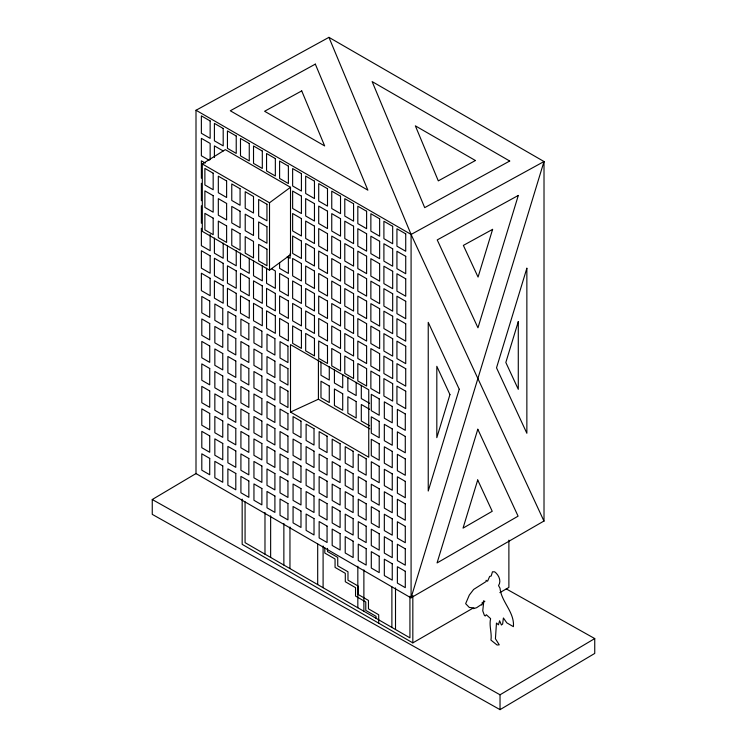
<?xml version="1.0" encoding="UTF-8"?>
<svg xmlns="http://www.w3.org/2000/svg" width="747" height="747" viewBox="0 0 747 747"><rect width="100%" height="100%" fill="white"/><g stroke="black" fill="none" stroke-linecap="round" stroke-linejoin="round"><path stroke-width="1.12" d="M196.003 110.276L328.932 37.35L411.083 234.418L411.083 597.917L196.003 473.561M269.518 270.171L269.518 202.773L290.508 187.282L225.323 149.643L202.306 163.966L202.306 231.365L269.518 270.171L290.508 254.718L290.508 187.282M506.27 588.897L594.743 638.573L594.743 653.429L500.032 709.65L152.257 514.366L152.257 499.519L196.125 473.477M500.032 709.65L500.032 694.794L594.743 638.573M544.012 520.995L411.083 597.74L544.012 161.529L328.932 37.35M242.168 499.108L242.168 544.348L412.83 642.878L473.869 607.647M481.871 603.025L484.868 601.288M499.874 592.623L508.884 587.422L508.884 540.146M290.508 412.064L368.738 457.22L368.738 389.794L290.508 344.628L290.508 412.064L318.409 399.215L369.821 428.899M152.257 499.519L500.032 694.794M411.083 234.418L196.003 110.239L196.003 473.747M223.194 150.95L214.408 145.88L214.408 157.486M209.179 160.269L201.373 155.759L201.373 138.354L210.15 143.424L210.15 159.671M205.276 163.079L201.373 160.829L201.373 178.234M202.306 163.966L269.518 202.773M287.221 256.623L290.107 258.285L290.107 253.793M271.441 268.715L275.344 270.974L275.344 288.379L266.558 283.309L266.558 268.22M369.597 403.333L361.305 398.543L361.305 385.331M369.597 409.281L361.305 404.491L361.305 421.019L369.597 425.809M412.83 595.602L412.83 642.878M409.926 596.227L409.926 637.845L245.072 542.667L245.072 501.835M395.508 587.898L395.508 629.525M391.886 586.965L391.886 627.433M378.701 623.175L378.701 614.753L368.458 608.842L368.458 600.429L358.224 594.519L358.224 586.096L347.981 580.186L347.981 571.772L337.737 565.862L337.737 557.439L327.503 551.529L327.503 548.373M376.021 618.273L376.021 616.303L365.778 610.392L365.778 601.979L355.535 596.069L355.535 587.646L345.301 581.736L345.301 573.322L335.058 567.403L335.058 558.989L324.814 553.079L324.814 547.812M363.882 569.858L363.882 611.261M357.832 566.198L357.832 607.769M356.16 382.361L356.16 395.574L347.859 390.784L347.859 377.571M342.714 374.592L342.714 387.814L334.423 383.024L334.423 369.802M329.278 366.833L329.278 380.055L320.977 375.265L320.977 362.043M323.096 545.982L323.096 587.712M318.409 359.709L318.409 399.215M317.69 544.021L317.69 584.593M289.957 526.999L289.957 568.579M288.379 256.016L288.379 273.43L279.602 268.36L279.602 262.552M283.86 523.479L283.86 565.068M270.638 515.813L270.638 557.43M264.98 512.535L264.98 554.162M262.309 265.764L262.309 280.853L253.522 275.783L253.522 260.694M249.265 258.238L249.265 273.327L240.487 268.257L240.487 253.168M236.229 250.712L236.229 265.801L227.443 260.731L227.443 245.642M223.194 243.186L223.194 258.266L214.408 253.196L214.408 238.106M210.15 234.493L210.15 250.74L201.373 245.67L201.373 228.265M201.373 183.304L201.373 200.719M201.373 205.78L201.373 223.194M483.823 600.98L482.749 610.831L484.439 615.491L485.289 615.976L486.334 614.725L490.611 618.637C488.921 625.855 492.049 632.998 490.947 640.104L497.054 645.006L499.239 644.838L495.42 638.741L496.466 623.045L498.445 624.8L499.622 620.757L501.414 625.006L502.647 624.016L503.394 617.974L506.821 622.858L513.404 626.658C514.692 612.148 501.237 601.793 500.032 588.216L498.538 585.611C501.629 580.961 498.707 574.845 494.682 571.838L492.46 571.81L491.19 576.021L489.649 576.441L487.604 581.175L486.11 580.316L486.11 581.539L473.654 589.43L469.312 595.07L465.642 603.669L469.312 607.46L472.057 607.722L473.654 608.646L476.661 607.675L481.059 604.725L481.694 605.098L483.823 600.98M492.609 229.357L478.061 277.09L463.364 245.399L492.609 229.357M449.937 394.612L436.818 437.658L436.818 366.31L449.937 394.612M459.246 389.252L428.236 491.022L428.236 322.359L459.246 389.252M518.306 195.443L477.968 327.812L437.228 239.927L518.306 195.443M477.8 429.254L437.06 562.939L518.082 516.158L477.8 429.254M526.859 268.248L496.522 367.823L526.859 433.269L526.859 268.248M518.287 321.602L505.831 362.463L518.287 389.318L518.287 321.602M477.707 479.976L463.037 528.138L492.226 511.284L477.707 479.976M315.327 64.121L230.3 110.771L367.869 190.168L315.327 64.121M301.723 90.901L264.606 111.266L324.656 145.926L301.723 90.901M475.419 160.521L438.302 180.877L415.36 125.851L475.419 160.521M509.715 161.025L424.698 207.647L372.146 81.6L509.715 161.025M544.012 161.529L411.083 234.455L544.012 521.173L544.012 161.529M210.15 120.939L201.373 115.869L201.373 133.283L210.15 138.354L210.15 120.939M223.194 128.475L214.408 123.395L214.408 140.81L223.194 145.88L223.194 128.475M236.229 136.001L227.443 130.93L227.443 148.336L236.229 153.406L236.229 136.001M249.265 143.527L240.487 138.456L240.487 155.862L249.265 160.932L249.265 143.527M262.309 151.053L253.522 145.982L253.522 163.388L262.309 168.458L262.309 151.053M275.344 158.579L266.558 153.508L266.558 170.923L275.344 175.993L275.344 158.579M288.379 166.105L279.602 161.035L279.602 178.449L288.379 183.519L288.379 166.105M301.414 173.631L292.637 168.561L292.637 185.975L301.414 191.045L301.414 173.631M314.459 181.157L305.672 176.087L305.672 193.501L314.459 198.571L314.459 181.157M327.494 188.692L318.708 183.622L318.708 201.027L327.494 206.097L327.494 188.692M340.529 196.218L331.752 191.148L331.752 208.553L340.529 213.623L340.529 196.218M353.574 203.744L344.787 198.674L344.787 216.079L353.574 221.149L353.574 203.744M366.609 211.27L357.822 206.2L357.822 223.614L366.609 228.685L366.609 211.27M379.644 218.796L370.867 213.726L370.867 231.14L379.644 236.211L379.644 218.796M392.679 226.322L383.902 221.252L383.902 238.666L392.679 243.737L392.679 226.322M405.724 233.848L396.937 228.778L396.937 246.193L405.724 251.263L405.724 233.848M301.414 196.116L292.637 191.045L292.637 208.45L301.414 213.521L301.414 196.116M314.459 203.642L305.672 198.571L305.672 215.976L314.459 221.047L314.459 203.642M327.494 211.168L318.708 206.097L318.708 223.502L327.494 228.573L327.494 211.168M340.529 218.694L331.752 213.623L331.752 231.038L340.529 236.108L340.529 218.694M353.574 226.22L344.787 221.149L344.787 238.564L353.574 243.634L353.574 226.22M366.609 233.746L357.822 228.675L357.822 246.09L366.609 251.16L366.609 233.746M379.644 241.272L370.867 236.201L370.867 253.616L379.644 258.686L379.644 241.272M392.679 248.807L383.902 243.737L383.902 261.142L392.679 266.212L392.679 248.807M405.724 256.333L396.937 251.263L396.937 268.668L405.724 273.738L405.724 256.333M301.414 218.591L292.637 213.521L292.637 230.926L301.414 235.996L301.414 218.591M314.459 226.117L305.672 221.047L305.672 238.461L314.459 243.531L314.459 226.117M327.494 233.643L318.708 228.573L318.708 245.987L327.494 251.057L327.494 233.643M340.529 241.169L331.752 236.099L331.752 253.513L340.529 258.583L340.529 241.169M353.574 248.695L344.787 243.625L344.787 261.039L353.574 266.109L353.574 248.695M366.609 256.23L357.822 251.16L357.822 268.565L366.609 273.635L366.609 256.23M379.644 263.756L370.867 258.686L370.867 276.091L379.644 281.161L379.644 263.756M392.679 271.282L383.902 266.212L383.902 283.617L392.679 288.687L392.679 271.282M405.724 278.808L396.937 273.738L396.937 291.153L405.724 296.223L405.724 278.808M213.175 173.211L204.883 168.42L204.883 184.948L213.175 189.738L213.175 173.211M226.621 180.97L218.32 176.18L218.32 192.707L226.621 197.497L226.621 180.97M240.067 188.739L231.766 183.949L231.766 200.467L240.067 205.257L240.067 188.739M253.504 196.498L245.212 191.708L245.212 208.236L253.504 213.026L253.504 196.498M266.95 204.258L258.649 199.468L258.649 215.995L266.95 220.785L266.95 204.258M301.414 241.066L292.637 235.996L292.637 253.41L301.414 258.481L301.414 241.066M314.459 248.592L305.672 243.522L305.672 260.936L314.459 266.007L314.459 248.592M327.494 256.118L318.708 251.048L318.708 268.462L327.494 273.533L327.494 256.118M340.529 263.654L331.752 258.583L331.752 275.988L340.529 281.059L340.529 263.654M353.574 271.18L344.787 266.109L344.787 283.515L353.574 288.585L353.574 271.18M366.609 278.706L357.822 273.635L357.822 291.041L366.609 296.111L366.609 278.706M379.644 286.232L370.867 281.161L370.867 298.576L379.644 303.646L379.644 286.232M392.679 293.758L383.902 288.687L383.902 306.102L392.679 311.172L392.679 293.758M405.724 301.284L396.937 296.214L396.937 313.628L405.724 318.698L405.724 301.284M213.175 195.677L204.883 190.887L204.883 207.414L213.175 212.204L213.175 195.677M226.621 203.445L218.32 198.646L218.32 215.173L226.621 219.963L226.621 203.445M240.067 211.205L231.766 206.415L231.766 222.933L240.067 227.723L240.067 211.205M253.504 218.964L245.212 214.174L245.212 230.702L253.504 235.492L253.504 218.964M266.95 226.724L258.649 221.934L258.649 238.461L266.95 243.251L266.95 226.724M301.414 263.551L292.637 258.471L292.637 275.886L301.414 280.956L301.414 263.551M314.459 271.077L305.672 266.007L305.672 283.412L314.459 288.482L314.459 271.077M327.494 278.603L318.708 273.533L318.708 290.938L327.494 296.008L327.494 278.603M340.529 286.129L331.752 281.059L331.752 298.464L340.529 303.534L340.529 286.129M353.574 293.655L344.787 288.585L344.787 305.999L353.574 311.069L353.574 293.655M366.609 301.181L357.822 296.111L357.822 313.525L366.609 318.595L366.609 301.181M379.644 308.707L370.867 303.637L370.867 321.051L379.644 326.122L379.644 308.707M392.679 316.233L383.902 311.163L383.902 328.577L392.679 333.648L392.679 316.233M405.724 323.768L396.937 318.698L396.937 336.103L405.724 341.174L405.724 323.768M213.175 218.143L204.883 213.353L204.883 229.88L213.175 234.67L213.175 218.143M226.621 225.911L218.32 221.121L218.32 237.639L226.621 242.43L226.621 225.911M240.067 233.671L231.766 228.881L231.766 245.399L240.067 250.198L240.067 233.671M253.504 241.43L245.212 236.64L245.212 253.168L253.504 257.958L253.504 241.43M266.95 249.19L258.649 244.4L258.649 260.927L266.95 265.717L266.95 249.19M288.379 278.5L279.602 273.43L279.602 290.835L288.379 295.905L288.379 278.5M301.414 286.026L292.637 280.956L292.637 298.361L301.414 303.431L301.414 286.026M314.459 293.552L305.672 288.482L305.672 305.887L314.459 310.957L314.459 293.552M327.494 301.078L318.708 296.008L318.708 313.423L327.494 318.493L327.494 301.078M340.529 308.604L331.752 303.534L331.752 320.949L340.529 326.019L340.529 308.604M353.574 316.13L344.787 311.06L344.787 328.475L353.574 333.545L353.574 316.13M366.609 323.656L357.822 318.586L357.822 336.001L366.609 341.071L366.609 323.656M379.644 331.192L370.867 326.122L370.867 343.527L379.644 348.597L379.644 331.192M392.679 338.718L383.902 333.648L383.902 351.053L392.679 356.123L392.679 338.718M405.724 346.244L396.937 341.174L396.937 358.579L405.724 363.649L405.724 346.244M210.15 255.81L201.373 250.74L201.373 268.154L210.15 273.225L210.15 255.81M223.194 263.336L214.408 258.266L214.408 275.68L223.194 280.751L223.194 263.336M236.229 270.862L227.443 265.792L227.443 283.206L236.229 288.277L236.229 270.862M249.265 278.398L240.487 273.318L240.487 290.732L249.265 295.803L249.265 278.398M262.309 285.924L253.522 280.853L253.522 298.258L262.309 303.329L262.309 285.924M275.344 293.45L266.558 288.379L266.558 305.784L275.344 310.855L275.344 293.45M288.379 300.976L279.602 295.905L279.602 313.31L288.379 318.381L288.379 300.976M301.414 308.502L292.637 303.431L292.637 320.846L301.414 325.916L301.414 308.502M314.459 316.028L305.672 310.957L305.672 328.372L314.459 333.442L314.459 316.028M327.494 323.554L318.708 318.483L318.708 335.898L327.494 340.968L327.494 323.554M340.529 331.089L331.752 326.009L331.752 343.424L340.529 348.494L340.529 331.089M353.574 338.615L344.787 333.545L344.787 350.95L353.574 356.02L353.574 338.615M366.609 346.141L357.822 341.071L357.822 358.476L366.609 363.546L366.609 346.141M379.644 353.667L370.867 348.597L370.867 366.002L379.644 371.072L379.644 353.667M392.679 361.193L383.902 356.123L383.902 373.537L392.679 378.608L392.679 361.193M405.724 368.719L396.937 363.649L396.937 381.063L405.724 386.134L405.724 368.719M210.15 278.286L201.373 273.215L201.373 290.63L210.15 295.7L210.15 278.286M223.194 285.821L214.408 280.741L214.408 298.156L223.194 303.226L223.194 285.821M236.229 293.347L227.443 288.277L227.443 305.682L236.229 310.752L236.229 293.347M249.265 300.873L240.487 295.803L240.487 313.208L249.265 318.278L249.265 300.873M262.309 308.399L253.522 303.329L253.522 320.734L262.309 325.804L262.309 308.399M275.344 315.925L266.558 310.855L266.558 328.269L275.344 333.339L275.344 315.925M288.379 323.451L279.602 318.381L279.602 335.795L288.379 340.865L288.379 323.451M301.414 330.977L292.637 325.907L292.637 343.321L301.414 348.391L301.414 330.977M314.459 338.512L305.672 333.433L305.672 350.847L314.459 355.917L314.459 338.512M327.494 346.038L318.708 340.968L318.708 358.373L327.494 363.444L327.494 346.038M340.529 353.564L331.752 348.494L331.752 365.899L340.529 370.97L340.529 353.564M353.574 361.09L344.787 356.02L344.787 373.425L353.574 378.496L353.574 361.09M366.609 368.616L357.822 363.546L357.822 380.961L366.609 386.031L366.609 368.616M379.644 376.143L370.867 371.072L370.867 388.487L379.644 393.557L379.644 376.143M392.679 383.669L383.902 378.598L383.902 396.013L392.679 401.083L392.679 383.669M405.724 391.195L396.937 386.124L396.937 403.539L405.724 408.609L405.724 391.195M209.72 301.032L201.802 296.466L201.802 312.844L209.72 317.41L209.72 301.032M222.755 308.558L214.847 303.992L214.847 320.37L222.755 324.936L222.755 308.558M235.8 316.084L227.882 311.518L227.882 327.896L235.8 332.462L235.8 316.084M248.835 323.619L240.917 319.044L240.917 335.422L248.835 339.988L248.835 323.619M261.87 331.145L253.952 326.57L253.952 342.948L261.87 347.523L261.87 331.145M274.905 338.671L266.996 334.096L266.996 350.474L274.905 355.049L274.905 338.671M287.95 346.197L280.032 341.631L280.032 358L287.95 362.575L287.95 346.197M379.215 398.889L371.296 394.323L371.296 410.691L379.215 415.267L379.215 398.889M392.25 406.415L384.332 401.849L384.332 418.227L392.25 422.793L392.25 406.415M405.285 413.941L397.376 409.375L397.376 425.753L405.285 430.319L405.285 413.941M329.278 385.994L320.977 381.203L320.977 397.731L329.278 402.521L329.278 385.994M342.714 393.753L334.423 388.963L334.423 405.49L342.714 410.28L342.714 393.753M356.16 401.522L347.859 396.732L347.859 413.25L356.16 418.04L356.16 401.522M209.72 323.507L201.802 318.941L201.802 335.319L209.72 339.885L209.72 323.507M222.755 331.042L214.847 326.467L214.847 342.845L222.755 347.411L222.755 331.042M235.8 338.568L227.882 333.993L227.882 350.371L235.8 354.946L235.8 338.568M248.835 346.094L240.917 341.519L240.917 357.897L248.835 362.472L248.835 346.094M261.87 353.62L253.952 349.054L253.952 365.423L261.87 369.998L261.87 353.62M274.905 361.146L266.996 356.58L266.996 372.958L274.905 377.524L274.905 361.146M287.95 368.673L280.032 364.106L280.032 380.484L287.95 385.05L287.95 368.673M379.215 421.364L371.296 416.798L371.296 433.176L379.215 437.742L379.215 421.364M392.25 428.89L384.332 424.324L384.332 440.702L392.25 445.268L392.25 428.89M405.285 436.425L397.376 431.85L397.376 448.228L405.285 452.794L405.285 436.425M209.72 345.992L201.802 341.416L201.802 357.794L209.72 362.37L209.72 345.992M222.755 353.518L214.847 348.942L214.847 365.32L222.755 369.896L222.755 353.518M235.8 361.044L227.882 356.478L227.882 372.846L235.8 377.422L235.8 361.044M248.835 368.57L240.917 364.004L240.917 380.382L248.835 384.948L248.835 368.57M261.87 376.096L253.952 371.53L253.952 387.908L261.87 392.474L261.87 376.096M274.905 383.622L266.996 379.056L266.996 395.434L274.905 400L274.905 383.622M287.95 391.157L280.032 386.582L280.032 402.96L287.95 407.526L287.95 391.157M379.215 443.849L371.296 439.273L371.296 455.651L379.215 460.217L379.215 443.849M392.25 451.375L384.332 446.799L384.332 463.177L392.25 467.753L392.25 451.375M405.285 458.901L397.376 454.325L397.376 470.703L405.285 475.279L405.285 458.901M209.72 368.467L201.802 363.901L201.802 380.27L209.72 384.845L209.72 368.467M222.755 375.993L214.847 371.427L214.847 387.805L222.755 392.371L222.755 375.993M235.8 383.519L227.882 378.953L227.882 395.331L235.8 399.897L235.8 383.519M248.835 391.045L240.917 386.479L240.917 402.857L248.835 407.423L248.835 391.045M261.87 398.581L253.952 394.005L253.952 410.383L261.87 414.949L261.87 398.581M274.905 406.107L266.996 401.531L266.996 417.909L274.905 422.485L274.905 406.107M287.95 413.633L280.032 409.057L280.032 425.435L287.95 430.011L287.95 413.633M300.985 421.159L293.067 416.593L293.067 432.961L300.985 437.537L300.985 421.159M314.02 428.685L306.111 424.119L306.111 440.497L314.02 445.063L314.02 428.685M327.065 436.211L319.146 431.645L319.146 448.023L327.065 452.589L327.065 436.211M340.1 443.737L332.182 439.171L332.182 455.549L340.1 460.115L340.1 443.737M353.135 451.272L345.217 446.697L345.217 463.075L353.135 467.641L353.135 451.272M366.17 458.798L358.261 454.223L358.261 470.601L366.17 475.176L366.17 458.798M379.215 466.324L371.296 461.749L371.296 478.127L379.215 482.702L379.215 466.324M392.25 473.85L384.332 469.284L384.332 485.653L392.25 490.228L392.25 473.85M405.285 481.376L397.376 476.81L397.376 493.188L405.285 497.754L405.285 481.376M209.72 390.942L201.802 386.376L201.802 402.754L209.72 407.32L209.72 390.942M222.755 398.468L214.847 393.902L214.847 410.28L222.755 414.846L222.755 398.468M235.8 406.004L227.882 401.428L227.882 417.806L235.8 422.372L235.8 406.004M248.835 413.53L240.917 408.954L240.917 425.332L248.835 429.908L248.835 413.53M261.87 421.056L253.952 416.481L253.952 432.858L261.87 437.434L261.87 421.056M274.905 428.582L266.996 424.016L266.996 440.385L274.905 444.96L274.905 428.582M287.95 436.108L280.032 431.542L280.032 447.92L287.95 452.486L287.95 436.108M300.985 443.634L293.067 439.068L293.067 455.446L300.985 460.012L300.985 443.634M314.02 451.16L306.111 446.594L306.111 462.972L314.02 467.538L314.02 451.16M327.065 458.695L319.146 454.12L319.146 470.498L327.065 475.064L327.065 458.695M340.1 466.221L332.182 461.646L332.182 478.024L340.1 482.599L340.1 466.221M353.135 473.747L345.217 469.172L345.217 485.55L353.135 490.125L353.135 473.747M366.17 481.273L358.261 476.707L358.261 493.076L366.17 497.651L366.17 481.273M379.215 488.799L371.296 484.233L371.296 500.611L379.215 505.177L379.215 488.799M392.25 496.325L384.332 491.759L384.332 508.137L392.25 512.703L392.25 496.325M405.285 503.851L397.376 499.285L397.376 515.663L405.285 520.229L405.285 503.851M209.72 413.427L201.802 408.852L201.802 425.23L209.72 429.796L209.72 413.427M222.755 420.953L214.847 416.378L214.847 432.756L222.755 437.331L222.755 420.953M235.8 428.479L227.882 423.913L227.882 440.282L235.8 444.857L235.8 428.479M248.835 436.005L240.917 431.439L240.917 447.808L248.835 452.383L248.835 436.005M261.87 443.531L253.952 438.965L253.952 455.343L261.87 459.909L261.87 443.531M274.905 451.057L266.996 446.491L266.996 462.869L274.905 467.435L274.905 451.057M287.95 458.583L280.032 454.017L280.032 470.395L287.95 474.961L287.95 458.583M300.985 466.119L293.067 461.543L293.067 477.921L300.985 482.487L300.985 466.119M314.02 473.645L306.111 469.069L306.111 485.447L314.02 490.023L314.02 473.645M327.065 481.171L319.146 476.595L319.146 492.973L327.065 497.549L327.065 481.171M340.1 488.697L332.182 484.131L332.182 500.499L340.1 505.075L340.1 488.697M353.135 496.223L345.217 491.657L345.217 508.035L353.135 512.601L353.135 496.223M366.17 503.749L358.261 499.183L358.261 515.561L366.17 520.127L366.17 503.749M379.215 511.275L371.296 506.709L371.296 523.087L379.215 527.653L379.215 511.275M392.25 518.81L384.332 514.235L384.332 530.613L392.25 535.179L392.25 518.81M405.285 526.336L397.376 521.761L397.376 538.139L405.285 542.714L405.285 526.336M209.72 435.903L201.802 431.336L201.802 447.705L209.72 452.28L209.72 435.903M222.755 443.429L214.847 438.863L214.847 455.231L222.755 459.807L222.755 443.429M235.8 450.955L227.882 446.389L227.882 462.767L235.8 467.333L235.8 450.955M248.835 458.481L240.917 453.915L240.917 470.293L248.835 474.859L248.835 458.481M261.87 466.007L253.952 461.441L253.952 477.819L261.87 482.385L261.87 466.007M274.905 473.542L266.996 468.967L266.996 485.345L274.905 489.911L274.905 473.542M287.95 481.068L280.032 476.493L280.032 492.871L287.95 497.446L287.95 481.068M300.985 488.594L293.067 484.019L293.067 500.397L300.985 504.972L300.985 488.594M314.02 496.12L306.111 491.554L306.111 507.923L314.02 512.498L314.02 496.12M327.065 503.646L319.146 499.08L319.146 515.458L327.065 520.024L327.065 503.646M340.1 511.172L332.182 506.606L332.182 522.984L340.1 527.55L340.1 511.172M353.135 518.698L345.217 514.132L345.217 530.51L353.135 535.076L353.135 518.698M366.17 526.233L358.261 521.658L358.261 538.036L366.17 542.602L366.17 526.233M379.215 533.76L371.296 529.184L371.296 545.562L379.215 550.137L379.215 533.76M392.25 541.286L384.332 536.71L384.332 553.088L392.25 557.664L392.25 541.286M405.285 548.812L397.376 544.246L397.376 560.614L405.285 565.19L405.285 548.812M209.72 458.378L201.802 453.812L201.802 470.19L209.72 474.756L209.72 458.378M222.755 465.904L214.847 461.338L214.847 477.716L222.755 482.282L222.755 465.904M235.8 473.43L227.882 468.864L227.882 485.242L235.8 489.808L235.8 473.43M248.835 480.965L240.917 476.39L240.917 492.768L248.835 497.334L248.835 480.965M261.87 488.491L253.952 483.916L253.952 500.294L261.87 504.869L261.87 488.491M274.905 496.017L266.996 491.451L266.996 507.82L274.905 512.395L274.905 496.017M287.95 503.543L280.032 498.977L280.032 515.346L287.95 519.921L287.95 503.543M300.985 511.069L293.067 506.503L293.067 522.881L300.985 527.447L300.985 511.069M314.02 518.595L306.111 514.029L306.111 530.407L314.02 534.973L314.02 518.595M327.065 526.121L319.146 521.555L319.146 537.933L327.065 542.499L327.065 526.121M340.1 533.657L332.182 529.081L332.182 545.459L340.1 550.025L340.1 533.657M353.135 541.183L345.217 536.607L345.217 552.985L353.135 557.561L353.135 541.183M366.17 548.709L358.261 544.133L358.261 560.511L366.17 565.087L366.17 548.709M379.215 556.235L371.296 551.669L371.296 568.037L379.215 572.613L379.215 556.235M392.25 563.761L384.332 559.195L384.332 575.573L392.25 580.139L392.25 563.761M405.285 571.287L397.376 566.721L397.376 583.099L405.285 587.665L405.285 571.287"/></g></svg>
